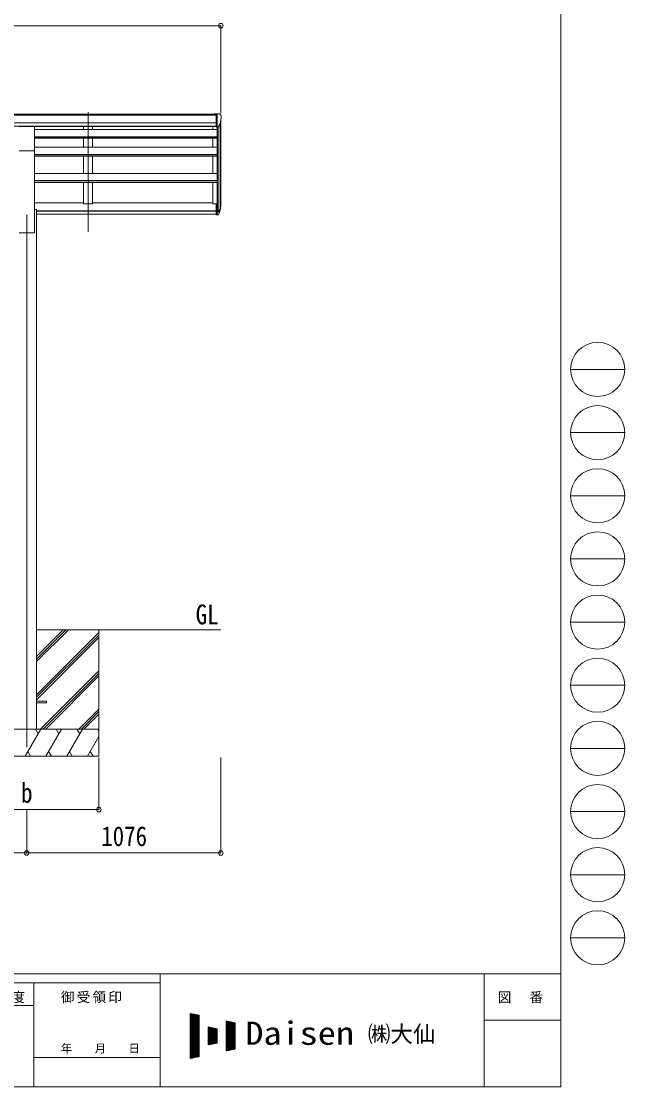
# Model space of a CAD drawing. Units: millimetres at full size, sheet at 1:25; details may follow other scales. Extents: x -6988 to 7066, y -4877 to 4823.
# Drawn here: x 3720 to 7066, y -4877 to 1027 of the extents above; entities that cross this region are included whole.
import ezdxf
from ezdxf.enums import TextEntityAlignment as Align

# ---------------------------------------------------------------- set-up
doc = ezdxf.new("R2010")
doc.units = ezdxf.units.MM
doc.header["$LTSCALE"] = 25
doc.header["$PDMODE"] = 32
doc.header["$PDSIZE"] = 25
for name, color, linetype, lineweight in [('0-0_0', 7, 'Continuous', 9), ('0-1_本体', 4, 'Continuous', 9), ('0-2_部品', 7, 'Continuous', 9), ('0-8_PARTS2', 2, 'Continuous', 9), ('0-A_寸法', 6, 'Continuous', 9), ('F-0_240', 7, 'Continuous', 9)]:
    doc.layers.add(name, color=color, linetype=linetype, lineweight=lineweight)
doc.styles.add('ＭＳ ゴシック', font='')
doc.styles.get('ＭＳ ゴシック').set_extended_font_data('MS Gothic')

msp = doc.modelspace()

# ---------------------------------------------------------------- linework, layer by layer
at = {"layer": '0-0_0'}
for p, q in [((3805.13, -2345.47), (4826.13, -2345.47)), ((3805.13, -2521.3), (3980.96, -2345.47)), ((3805.13, -2507.16), (3966.82, -2345.47)), ((3805.13, -2493.02), (3952.68, -2345.47)), ((3805.13, -2705.15), (4150.13, -2360.15)), ((4150.13, -2345.47), (4150.13, -3045.47)), ((3805.13, -2719.29), (4150.13, -2374.29)), ((3805.13, -2733.43), (4150.13, -2388.44)), ((3826.94, -2895.47), (4150.13, -2572.28)), ((3841.08, -2895.47), (4150.13, -2586.43)), ((3855.23, -2895.47), (4150.13, -2600.57)), ((4039.07, -2895.47), (4150.13, -2784.41)), ((4053.22, -2895.47), (4150.13, -2798.56)), ((4067.36, -2895.47), (4150.13, -2812.7)), ((4150.13, -2895.47), (3350.13, -2895.47)), ((3741.29, -3045.47), (3827.89, -2895.47)), ((3812.89, -2921.45), (3797.89, -2895.47)), ((3856.76, -3045.47), (3943.36, -2895.47)), ((3928.36, -2921.45), (3913.36, -2895.47)), ((3972.23, -3045.47), (4058.83, -2895.47)), ((4028.83, -2895.47), (4043.83, -2921.45)), ((4087.7, -3045.47), (4150.13, -2937.33)), ((4144.3, -2895.47), (4150.13, -2905.57)), ((3350.13, -3045.47), (4150.13, -3045.47)), ((3756.29, -3019.49), (3771.29, -3045.47)), ((3871.76, -3019.49), (3886.76, -3045.47)), ((3987.23, -3019.49), (4002.23, -3045.47)), ((4102.7, -3019.49), (4117.7, -3045.47))]:
    msp.add_line(p, q, dxfattribs=at)
at = {"layer": '0-1_本体'}
for p, q in [((-199.37, 512.95), (4799.63, 512.95)), ((-199.37, 507.59), (4799.63, 507.59)), ((4826.13, 13.8), (4826.13, 476.2)), ((-199.37, 464.08), (4799.63, 464.07)), ((-199.37, 446.41), (4799.63, 446.41)), ((3792.63, 443.91), (4799.63, 443.91)), ((4806.13, 428.17), (3792.63, 428.17)), ((4065.13, 443.95), (4065.13, 428.17)), ((4115.13, 443.95), (4115.13, 428.17)), ((4781.13, 443.62), (4781.13, 427.76)), ((4806.13, 442.57), (4806.13, 15.97)), ((4812.13, 442.05), (4812.13, -28.47)), ((4821.85, 457.4), (4821.85, -10.47)), ((3792.63, 386.48), (4806.13, 386.48)), ((3792.63, 384.79), (4806.13, 384.79)), ((3792.63, 380.38), (4806.13, 380.38)), ((4065.13, 380.38), (4065.13, 329.4)), ((4115.13, 380.38), (4115.13, 329.4)), ((4781.13, 380.38), (4781.13, 329.39)), ((3792.63, 329.39), (4806.13, 329.39)), ((3792.63, -145.47), (3792.63, 310.17)), ((3792.63, 288.74), (4806.13, 288.74)), ((3792.63, 287.05), (4806.13, 287.05)), ((3792.63, 280.33), (4806.3, 280.33)), ((4065.13, 280.35), (4065.13, 183.66)), ((4115.13, 280.35), (4115.13, 183.66)), ((4781.13, 280.33), (4781.13, 183.66)), ((3792.63, 183.66), (4806.13, 183.66)), ((4806.13, 144.19), (3792.63, 144.19)), ((4806.13, 142.51), (3792.63, 142.51)), ((4806.13, 133.47), (3792.63, 133.47)), ((4065.13, 133.47), (4065.13, 15.55)), ((4115.13, 133.47), (4115.13, 15.55)), ((4781.13, 133.47), (4781.13, 15.14)), ((3792.63, 20.35), (4065.13, 20.35)), ((4065.13, 15.55), (4115.13, 15.55)), ((4115.13, 20.35), (4781.13, 20.35)), ((4799.63, 15.14), (4781.13, 15.14)), ((3792.63, -15.47), (3805.13, -15.47)), ((3805.13, -15.47), (3805.13, -2895.46)), ((3805.13, -23.95), (4799.63, -23.95)), ((3805.13, -25.33), (4799.63, -25.33)), ((3805.13, -42.51), (4799.63, -42.51)), ((3707.63, -145.47), (3792.63, -145.47))]:
    msp.add_line(p, q, dxfattribs=at)
at = {"layer": '0-2_部品'}
for p, q in [((4799.63, 514.56), (4789.63, 514.47)), ((4789.63, 512.95), (4789.63, 514.47)), ((4799.63, 442.57), (4799.63, 514.56)), ((4818.13, 514.56), (4799.63, 514.56)), ((4806.13, 441.57), (4806.13, 514.56)), ((4818.13, 514.56), (4820.46, 514.41)), ((4821.22, 513.99), (4825.29, 508.18)), ((4828.13, 505.18), (4828.13, 504.56)), ((3707.63, 444.32), (3792.63, 444.32)), ((3792.63, 310.17), (3792.63, 444.32)), ((4799.63, 442.57), (4806.13, 442.57)), ((4806.13, 441.57), (4811.34, 441.89)), ((4813.76, 443.38), (4823.03, 459.45)), ((3707.63, 310.17), (3792.63, 310.17)), ((4799.63, 15.97), (4799.63, -45.09)), ((4799.63, 15.97), (4806.13, 15.97)), ((4806.13, 15.97), (4806.13, -45.91)), ((4799.63, -22.34), (4806.13, -22.34)), ((4799.63, -27.74), (4806.13, -27.74)), ((4799.63, -45.09), (4806.13, -45.09)), ((4806.13, -28.74), (4811.27, -28.74)), ((4806.13, -30.74), (4810.98, -30.74)), ((4806.13, -45.91), (4810.98, -45.91)), ((4812.56, -27.99), (4822.32, -9.58)), ((4823.74, -10.07), (4813.58, -29.24)), ((4821.15, -26.93), (4813.58, -44.41))]:
    msp.add_line(p, q, dxfattribs=at)
at = {"layer": '0-2_部品', "color": 4}
msp.add_line((3859.93, -2740.97), (3805.13, -2740.97), dxfattribs=at)
msp.add_lwpolyline([(3859.93, -2740.97), (3859.93, -2749.97), (3805.13, -2749.97)], dxfattribs=at)
at = {"layer": '0-2_部品'}
for centre, radius, start, end in [((4820.4, 513.41), 1, 35, 86.5), ((4626.13, 504.56), 202, 347.09739, 0), ((4825.13, 505.18), 3, 0, 87), ((4811.16, 444.88), 3, 273.5, 330), ((4692.91, 9.15), 133.22, 344.28698, 356.72013), ((4738.18, 16.38), 88.05, 342.78929, 2.77608), ((4737.47, 12.1), 89.07, 345.58812, 5.50424), ((4810.98, -27.74), 3, 270, 330), ((4810.98, -42.91), 3, 270, 330), ((4811.27, -27.24), 1.5, 270, 330)]:
    msp.add_arc(centre, radius, start, end, dxfattribs=at)
at = {"layer": '0-8_PARTS2'}
for p, q in [((4090.13, -139.27), (4090.13, 523.26)), ((3750.13, -45.47), (3750.13, -2995.47))]:
    msp.add_line(p, q, dxfattribs=at)
at = {"layer": '0-A_寸法'}
for p, q in [((-225.87, 1002.89), (4826.13, 1002.89)), ((4826.13, 1002.89), (4826.13, 518.71)), ((4150.13, -3341.86), (4150.13, -3052.89)), ((4826.13, -3581.84), (4826.13, -3052.89)), ((3350.13, -3341.86), (4150.13, -3341.86)), ((3750.13, -3581.84), (3750.13, -3341.86)), ((850.13, -3581.84), (3750.13, -3581.84)), ((3750.13, -3581.84), (4826.13, -3581.84))]:
    msp.add_line(p, q, dxfattribs=at)
for p in [(4826.13, 1002.89), (4150.13, -3341.86), (3750.13, -3581.84), (4826.13, -3581.84)]:
    msp.add_point(p, dxfattribs=at)
at = {"layer": 'F-0_240', "color": 5}
for p, q in [((6712.12, 4822.79), (6712.12, -4877.21)), ((-6987.88, -4252.21), (6712.12, -4252.21)), ((-6987.88, -4302.21), (4489.82, -4302.21)), ((3789.82, -4302.21), (3789.82, -4877.21)), ((4489.82, -4252.21), (4489.82, -4877.21)), ((6287.12, -4252.21), (6287.12, -4877.21)), ((2289.82, -4427.21), (3789.82, -4427.21)), ((6287.12, -4508.46), (6712.12, -4508.46)), ((3789.82, -4714.71), (4489.82, -4714.71)), ((-6987.88, -4877.21), (6712.12, -4877.21))]:
    msp.add_line(p, q, dxfattribs=at)
at = {"layer": 'F-0_240', "color": 4}
for p, q in [((6765.55, -902.21), (7065.55, -902.21)), ((6765.55, -1252.21), (7065.55, -1252.21)), ((6765.55, -1602.21), (7065.55, -1602.21)), ((6765.55, -1952.21), (7065.55, -1952.21)), ((6765.55, -2302.21), (7065.55, -2302.21)), ((6765.55, -2652.21), (7065.55, -2652.21)), ((6765.55, -3002.21), (7065.55, -3002.21)), ((6765.55, -3352.21), (7065.55, -3352.21)), ((6765.55, -3702.21), (7065.55, -3702.21)), ((6765.55, -4052.21), (7065.55, -4052.21))]:
    msp.add_line(p, q, dxfattribs=at)
at = {"layer": 'F-0_240'}
for p, q in [((4656.46, -4471.05), (4706.46, -4481.46)), ((4656.46, -4471.05), (4656.46, -4721.05)), ((4656.46, -4473.4), (4667.75, -4473.4)), ((4656.46, -4475.9), (4679.75, -4475.9)), ((4656.46, -4478.4), (4691.75, -4478.4)), ((4656.46, -4480.9), (4703.75, -4480.9)), ((4656.46, -4483.4), (4706.46, -4483.4)), ((4656.46, -4485.9), (4706.46, -4485.9)), ((4657.94, -4720.74), (4657.94, -4471.36)), ((4660.44, -4720.22), (4660.44, -4471.88)), ((4662.94, -4719.7), (4662.94, -4472.4)), ((4665.44, -4719.18), (4665.44, -4472.92)), ((4667.94, -4718.66), (4667.94, -4473.44)), ((4670.44, -4718.13), (4670.44, -4473.96)), ((4672.94, -4717.61), (4672.94, -4474.48)), ((4675.44, -4717.09), (4675.44, -4475)), ((4677.94, -4716.57), (4677.94, -4475.52)), ((4680.44, -4716.05), (4680.44, -4476.04)), ((4682.94, -4715.53), (4682.94, -4476.56)), ((4685.44, -4715.01), (4685.44, -4477.08)), ((4687.94, -4714.49), (4687.94, -4477.61)), ((4690.44, -4713.97), (4690.44, -4478.13)), ((4692.94, -4713.45), (4692.94, -4478.65)), ((4695.44, -4712.93), (4695.44, -4479.17)), ((4697.94, -4712.41), (4697.94, -4479.69)), ((4700.44, -4711.88), (4700.44, -4480.21)), ((4702.94, -4711.36), (4702.94, -4480.73)), ((4705.44, -4710.84), (4705.44, -4481.25)), ((4706.46, -4481.46), (4706.46, -4710.63)), ((4656.46, -4488.4), (4706.46, -4488.4)), ((4656.46, -4490.9), (4706.46, -4490.9)), ((4656.46, -4493.4), (4706.46, -4493.4)), ((4656.46, -4495.9), (4706.46, -4495.9)), ((4656.46, -4498.4), (4706.46, -4498.4)), ((4656.46, -4500.9), (4706.46, -4500.9)), ((4656.46, -4503.4), (4706.46, -4503.4)), ((4656.46, -4505.9), (4706.46, -4505.9)), ((4656.46, -4508.4), (4706.46, -4508.4)), ((4656.46, -4510.9), (4706.46, -4510.9)), ((4656.46, -4513.4), (4706.46, -4513.4)), ((4656.46, -4515.9), (4706.46, -4515.9)), ((4656.46, -4518.4), (4706.46, -4518.4)), ((4656.46, -4520.9), (4706.46, -4520.9)), ((4656.46, -4523.4), (4706.46, -4523.4)), ((4656.46, -4525.9), (4706.46, -4525.9)), ((4656.46, -4528.4), (4706.46, -4528.4)), ((4656.46, -4530.9), (4706.46, -4530.9)), ((4656.46, -4533.4), (4706.46, -4533.4)), ((4656.46, -4535.9), (4706.46, -4535.9)), ((4656.46, -4538.4), (4706.46, -4538.4)), ((4656.46, -4540.9), (4706.46, -4540.9)), ((4656.46, -4543.4), (4706.46, -4543.4)), ((4656.46, -4545.9), (4706.46, -4545.9)), ((4756.46, -4546.05), (4806.46, -4556.46)), ((4756.46, -4546.05), (4756.46, -4646.05)), ((4757.94, -4645.74), (4757.94, -4546.36)), ((4856.46, -4512.71), (4906.46, -4523.13)), ((4856.46, -4512.71), (4856.46, -4679.38)), ((4856.46, -4513.4), (4859.75, -4513.4)), ((4856.46, -4515.9), (4871.75, -4515.9)), ((4856.46, -4518.4), (4883.75, -4518.4)), ((4856.46, -4520.9), (4895.75, -4520.9)), ((4856.46, -4523.4), (4906.46, -4523.4)), ((4856.46, -4525.9), (4906.46, -4525.9)), ((4856.46, -4528.4), (4906.46, -4528.4)), ((4856.46, -4530.9), (4906.46, -4530.9)), ((4856.46, -4533.4), (4906.46, -4533.4)), ((4856.46, -4535.9), (4906.46, -4535.9)), ((4856.46, -4538.4), (4906.46, -4538.4)), ((4856.46, -4540.9), (4906.46, -4540.9)), ((4856.46, -4543.4), (4906.46, -4543.4)), ((4856.46, -4545.9), (4906.46, -4545.9)), ((4857.94, -4679.07), (4857.94, -4513.02)), ((4860.44, -4678.55), (4860.44, -4513.54)), ((4862.94, -4678.03), (4862.94, -4514.06)), ((4865.44, -4677.51), (4865.44, -4514.58)), ((4867.94, -4676.99), (4867.94, -4515.11)), ((4870.44, -4676.47), (4870.44, -4515.63)), ((4872.94, -4675.95), (4872.94, -4516.15)), ((4875.44, -4675.43), (4875.44, -4516.67)), ((4877.94, -4674.91), (4877.94, -4517.19)), ((4880.44, -4674.38), (4880.44, -4517.71)), ((4882.94, -4673.86), (4882.94, -4518.23)), ((4885.44, -4673.34), (4885.44, -4518.75)), ((4887.94, -4672.82), (4887.94, -4519.27)), ((4890.44, -4672.3), (4890.44, -4519.79)), ((4892.94, -4671.78), (4892.94, -4520.31)), ((4895.44, -4671.26), (4895.44, -4520.83)), ((4897.94, -4670.74), (4897.94, -4521.36)), ((4900.44, -4670.22), (4900.44, -4521.88)), ((4902.94, -4669.7), (4902.94, -4522.4)), ((4905.44, -4669.18), (4905.44, -4522.92)), ((4906.46, -4523.13), (4906.46, -4668.96)), ((4656.46, -4548.4), (4706.46, -4548.4)), ((4656.46, -4550.9), (4706.46, -4550.9)), ((4656.46, -4553.4), (4706.46, -4553.4)), ((4656.46, -4555.9), (4706.46, -4555.9)), ((4656.46, -4558.4), (4706.46, -4558.4)), ((4656.46, -4560.9), (4706.46, -4560.9)), ((4656.46, -4563.4), (4706.46, -4563.4)), ((4656.46, -4565.9), (4706.46, -4565.9)), ((4656.46, -4568.4), (4706.46, -4568.4)), ((4656.46, -4570.9), (4706.46, -4570.9)), ((4656.46, -4573.4), (4706.46, -4573.4)), ((4656.46, -4575.9), (4706.46, -4575.9)), ((4656.46, -4578.4), (4706.46, -4578.4)), ((4656.46, -4580.9), (4706.46, -4580.9)), ((4656.46, -4583.4), (4706.46, -4583.4)), ((4656.46, -4585.9), (4706.46, -4585.9)), ((4656.46, -4588.4), (4706.46, -4588.4)), ((4656.46, -4590.9), (4706.46, -4590.9)), ((4656.46, -4593.4), (4706.46, -4593.4)), ((4656.46, -4595.9), (4706.46, -4595.9)), ((4656.46, -4598.4), (4706.46, -4598.4)), ((4656.46, -4600.9), (4706.46, -4600.9)), ((4656.46, -4603.4), (4706.46, -4603.4)), ((4756.46, -4548.4), (4767.75, -4548.4)), ((4756.46, -4550.9), (4779.75, -4550.9)), ((4756.46, -4553.4), (4791.75, -4553.4)), ((4756.46, -4555.9), (4803.75, -4555.9)), ((4756.46, -4558.4), (4806.46, -4558.4)), ((4756.46, -4560.9), (4806.46, -4560.9)), ((4756.46, -4563.4), (4806.46, -4563.4)), ((4756.46, -4565.9), (4806.46, -4565.9)), ((4756.46, -4568.4), (4806.46, -4568.4)), ((4756.46, -4570.9), (4806.46, -4570.9)), ((4756.46, -4573.4), (4806.46, -4573.4)), ((4756.46, -4575.9), (4806.46, -4575.9)), ((4756.46, -4578.4), (4806.46, -4578.4)), ((4756.46, -4580.9), (4806.46, -4580.9)), ((4756.46, -4583.4), (4806.46, -4583.4)), ((4756.46, -4585.9), (4806.46, -4585.9)), ((4756.46, -4588.4), (4806.46, -4588.4)), ((4756.46, -4590.9), (4806.46, -4590.9)), ((4756.46, -4593.4), (4806.46, -4593.4)), ((4756.46, -4595.9), (4806.46, -4595.9)), ((4756.46, -4598.4), (4806.46, -4598.4)), ((4756.46, -4600.9), (4806.46, -4600.9)), ((4756.46, -4603.4), (4806.46, -4603.4)), ((4760.44, -4645.22), (4760.44, -4546.88)), ((4762.94, -4644.7), (4762.94, -4547.4)), ((4765.44, -4644.18), (4765.44, -4547.92)), ((4767.94, -4643.66), (4767.94, -4548.44)), ((4770.44, -4643.13), (4770.44, -4548.96)), ((4772.94, -4642.61), (4772.94, -4549.48)), ((4775.44, -4642.09), (4775.44, -4550)), ((4777.94, -4641.57), (4777.94, -4550.52)), ((4780.44, -4641.05), (4780.44, -4551.04)), ((4782.94, -4640.53), (4782.94, -4551.56)), ((4785.44, -4640.01), (4785.44, -4552.08)), ((4787.94, -4639.49), (4787.94, -4552.61)), ((4790.44, -4638.97), (4790.44, -4553.13)), ((4792.94, -4638.45), (4792.94, -4553.65)), ((4795.44, -4637.93), (4795.44, -4554.17)), ((4797.94, -4637.41), (4797.94, -4554.69)), ((4800.44, -4636.88), (4800.44, -4555.21)), ((4802.94, -4636.36), (4802.94, -4555.73)), ((4805.44, -4635.84), (4805.44, -4556.25)), ((4806.46, -4556.46), (4806.46, -4635.63)), ((4856.46, -4548.4), (4906.46, -4548.4)), ((4856.46, -4550.9), (4906.46, -4550.9)), ((4856.46, -4553.4), (4906.46, -4553.4)), ((4856.46, -4555.9), (4906.46, -4555.9)), ((4856.46, -4558.4), (4906.46, -4558.4)), ((4856.46, -4560.9), (4906.46, -4560.9)), ((4856.46, -4563.4), (4906.46, -4563.4)), ((4856.46, -4565.9), (4906.46, -4565.9)), ((4856.46, -4568.4), (4906.46, -4568.4)), ((4856.46, -4570.9), (4906.46, -4570.9)), ((4856.46, -4573.4), (4906.46, -4573.4)), ((4856.46, -4575.9), (4906.46, -4575.9)), ((4856.46, -4578.4), (4906.46, -4578.4)), ((4856.46, -4580.9), (4906.46, -4580.9)), ((4856.46, -4583.4), (4906.46, -4583.4)), ((4856.46, -4585.9), (4906.46, -4585.9)), ((4856.46, -4588.4), (4906.46, -4588.4)), ((4856.46, -4590.9), (4906.46, -4590.9)), ((4856.46, -4593.4), (4906.46, -4593.4)), ((4856.46, -4595.9), (4906.46, -4595.9)), ((4856.46, -4598.4), (4906.46, -4598.4)), ((4856.46, -4600.9), (4906.46, -4600.9)), ((4856.46, -4603.4), (4906.46, -4603.4)), ((4656.46, -4605.9), (4706.46, -4605.9)), ((4656.46, -4608.4), (4706.46, -4608.4)), ((4656.46, -4610.9), (4706.46, -4610.9)), ((4656.46, -4613.4), (4706.46, -4613.4)), ((4656.46, -4615.9), (4706.46, -4615.9)), ((4656.46, -4618.4), (4706.46, -4618.4)), ((4656.46, -4620.9), (4706.46, -4620.9)), ((4656.46, -4623.4), (4706.46, -4623.4)), ((4656.46, -4625.9), (4706.46, -4625.9)), ((4656.46, -4628.4), (4706.46, -4628.4)), ((4656.46, -4630.9), (4706.46, -4630.9)), ((4656.46, -4633.4), (4706.46, -4633.4)), ((4656.46, -4635.9), (4706.46, -4635.9)), ((4656.46, -4638.4), (4706.46, -4638.4)), ((4656.46, -4640.9), (4706.46, -4640.9)), ((4656.46, -4643.4), (4706.46, -4643.4)), ((4656.46, -4645.9), (4706.46, -4645.9)), ((4656.46, -4648.4), (4706.46, -4648.4)), ((4656.46, -4650.9), (4706.46, -4650.9)), ((4656.46, -4653.4), (4706.46, -4653.4)), ((4656.46, -4655.9), (4706.46, -4655.9)), ((4656.46, -4658.4), (4706.46, -4658.4)), ((4656.46, -4660.9), (4706.46, -4660.9)), ((4656.46, -4663.4), (4706.46, -4663.4)), ((4756.46, -4605.9), (4806.46, -4605.9)), ((4756.46, -4608.4), (4806.46, -4608.4)), ((4756.46, -4610.9), (4806.46, -4610.9)), ((4756.46, -4613.4), (4806.46, -4613.4)), ((4756.46, -4615.9), (4806.46, -4615.9)), ((4756.46, -4618.4), (4806.46, -4618.4)), ((4756.46, -4620.9), (4806.46, -4620.9)), ((4756.46, -4623.4), (4806.46, -4623.4)), ((4756.46, -4625.9), (4806.46, -4625.9)), ((4756.46, -4628.4), (4806.46, -4628.4)), ((4756.46, -4630.9), (4806.46, -4630.9)), ((4756.46, -4633.4), (4806.46, -4633.4)), ((4756.46, -4646.05), (4806.46, -4635.63)), ((4756.46, -4635.9), (4805.17, -4635.9)), ((4756.46, -4638.4), (4793.17, -4638.4)), ((4756.46, -4640.9), (4781.17, -4640.9)), ((4756.46, -4643.4), (4769.17, -4643.4)), ((4756.46, -4645.9), (4757.17, -4645.9)), ((4856.46, -4605.9), (4906.46, -4605.9)), ((4856.46, -4608.4), (4906.46, -4608.4)), ((4856.46, -4610.9), (4906.46, -4610.9)), ((4856.46, -4613.4), (4906.46, -4613.4)), ((4856.46, -4615.9), (4906.46, -4615.9)), ((4856.46, -4618.4), (4906.46, -4618.4)), ((4856.46, -4620.9), (4906.46, -4620.9)), ((4856.46, -4623.4), (4906.46, -4623.4)), ((4856.46, -4625.9), (4906.46, -4625.9)), ((4856.46, -4628.4), (4906.46, -4628.4)), ((4856.46, -4630.9), (4906.46, -4630.9)), ((4856.46, -4633.4), (4906.46, -4633.4)), ((4856.46, -4635.9), (4906.46, -4635.9)), ((4856.46, -4638.4), (4906.46, -4638.4)), ((4856.46, -4640.9), (4906.46, -4640.9)), ((4856.46, -4643.4), (4906.46, -4643.4)), ((4856.46, -4645.9), (4906.46, -4645.9)), ((4856.46, -4648.4), (4906.46, -4648.4)), ((4856.46, -4650.9), (4906.46, -4650.9)), ((4856.46, -4653.4), (4906.46, -4653.4)), ((4856.46, -4655.9), (4906.46, -4655.9)), ((4856.46, -4658.4), (4906.46, -4658.4)), ((4856.46, -4660.9), (4906.46, -4660.9)), ((4856.46, -4663.4), (4906.46, -4663.4)), ((4656.46, -4665.9), (4706.46, -4665.9)), ((4656.46, -4668.4), (4706.46, -4668.4)), ((4656.46, -4670.9), (4706.46, -4670.9)), ((4656.46, -4673.4), (4706.46, -4673.4)), ((4656.46, -4675.9), (4706.46, -4675.9)), ((4656.46, -4678.4), (4706.46, -4678.4)), ((4656.46, -4680.9), (4706.46, -4680.9)), ((4656.46, -4683.4), (4706.46, -4683.4)), ((4656.46, -4685.9), (4706.46, -4685.9)), ((4656.46, -4688.4), (4706.46, -4688.4)), ((4656.46, -4690.9), (4706.46, -4690.9)), ((4656.46, -4693.4), (4706.46, -4693.4)), ((4656.46, -4695.9), (4706.46, -4695.9)), ((4656.46, -4698.4), (4706.46, -4698.4)), ((4656.46, -4700.9), (4706.46, -4700.9)), ((4656.46, -4703.4), (4706.46, -4703.4)), ((4656.46, -4705.9), (4706.46, -4705.9)), ((4656.46, -4708.4), (4706.46, -4708.4)), ((4706.46, -4710.63), (4656.46, -4721.05)), ((4656.46, -4710.9), (4705.17, -4710.9)), ((4656.46, -4713.4), (4693.17, -4713.4)), ((4656.46, -4715.9), (4681.17, -4715.9)), ((4656.46, -4718.4), (4669.17, -4718.4)), ((4656.46, -4720.9), (4657.17, -4720.9)), ((4856.46, -4665.9), (4906.46, -4665.9)), ((4856.46, -4668.4), (4906.46, -4668.4)), ((4906.46, -4668.96), (4856.46, -4679.38)), ((4856.46, -4670.9), (4897.17, -4670.9)), ((4856.46, -4673.4), (4885.17, -4673.4)), ((4856.46, -4675.9), (4873.17, -4675.9)), ((4856.46, -4678.4), (4861.17, -4678.4))]:
    msp.add_line(p, q, dxfattribs=at)
at = {"layer": 'F-0_240', "color": 4}
for centre in [(6915.55, -902.21), (6915.55, -1252.21), (6915.55, -1602.21), (6915.55, -1952.21), (6915.55, -2302.21), (6915.55, -2652.21), (6915.55, -3002.21), (6915.55, -3352.21), (6915.55, -3702.21), (6915.55, -4052.21)]:
    msp.add_circle(centre, 150, dxfattribs=at)

# ---------------------------------------------------------------- texts
at = {"layer": '0-0_0', "style": 'ＭＳ ゴシック', "width": 0.85}
msp.add_text('GL', height=110, dxfattribs=at).set_placement((4687.09, -2347.91), align=Align.BOTTOM_LEFT)
at = {"layer": '0-A_寸法', "color": 7, "style": 'ＭＳ ゴシック', "width": 0.85}
for s, p in [('b', (3718.88, -3336.86)), ('1076', (4163.13, -3576.84))]:
    msp.add_text(s, height=110, dxfattribs=at).set_placement(p, align=Align.BOTTOM_LEFT)
at = {"layer": 'F-0_240', "style": 'ＭＳ ゴシック', "width": 1.15}
msp.add_text('Daisen', height=128.3, dxfattribs=at).set_placement((4962.18, -4683.55), align=Align.BOTTOM_LEFT)
at = {"layer": 'F-0_240', "style": 'ＭＳ ゴシック'}
for s, height, p in [('㈱大仙\u3000', 91.64, (5641.68, -4658.55)), ('年\u3000\u3000月\u3000\u3000日', 45.82, (3939.83, -4702.21))]:
    msp.add_text(s, height=height, dxfattribs=at).set_placement(p, align=Align.BOTTOM_LEFT)
at = {"layer": 'F-0_240', "char_height": 54.99, "attachment_point": 7, "style": 'ＭＳ ゴシック'}
for s, insert in [('\\T1.17;尺\u3000度', (3489.83, -4414.71)), ('\\T1.17;御受領印', (3939.82, -4414.71)), ('\\T1.17;図\u3000番', (6362.12, -4414.71))]:
    msp.add_mtext(s, dxfattribs=dict(at, insert=insert))

doc.saveas('drawing.dxf')
